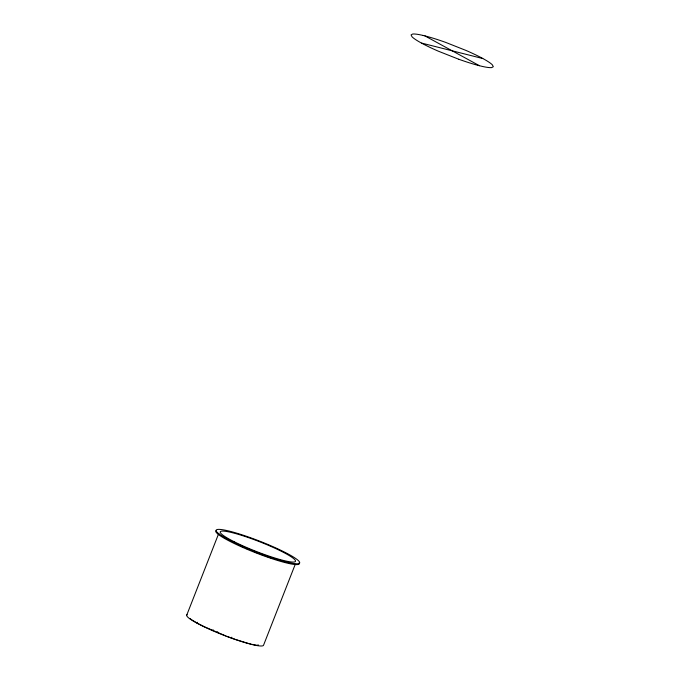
<?xml version="1.0" encoding="UTF-8"?>
<svg xmlns="http://www.w3.org/2000/svg" width="680" height="680" viewBox="0 0 680 680"><rect width="100%" height="100%" fill="white"/><g stroke="black" fill="none" stroke-linecap="round" stroke-linejoin="round"><path stroke-width="1.02" d="M186.685 615.264L218.73 533.477M225.845 635.936L204.374 626.764L197.225 623.118L197.548 622.285M212.831 630.632L213.155 629.808M217.387 632.57L217.71 631.745M226.788 636.302L231.48 638.035L231.812 637.211M258.085 644.64L257.762 645.473L252.076 644.376M295.264 564.289L263.602 645.082A41.267 5.244 21.4 0 1 221.918 634.534A41.267 5.244 21.4 0 1 187.085 614.712M423.019 35.436L426.887 36.414A45.016 5.721 21.4 0 1 445.646 42.381L466.021 50.447A43.103 5.474 21.4 0 1 492.329 64.821L493.315 66.7L491.733 67.584A45.016 5.721 21.4 0 1 481.355 66.189L477.496 65.221M421.642 43.095L482.74 58.531M249.441 643.713L251.2 644.156M248.565 643.492L236.088 639.65M231.48 638.035L235.161 639.327M458.737 59.245L438.353 51.187A43.103 5.474 21.4 0 1 412.046 36.805L411.06 34.927L412.649 34.042A45.016 5.721 21.4 0 1 423.019 35.436M424.949 35.921L479.425 65.705M197.225 623.118L191.828 619.905M189.898 618.537L191.182 619.446M272.391 558.297A41.267 5.244 21.4 0 1 269.671 557.396M267.826 556.767A41.267 5.244 21.4 0 1 265.004 555.781M264.061 555.441A41.267 5.244 21.4 0 1 260.219 554.038M257.329 552.933A41.267 5.244 21.4 0 1 254.43 551.803M248.701 549.465A41.267 5.244 21.4 0 1 245.905 548.275M244.077 547.485A41.267 5.244 21.4 0 1 240.525 545.887M299.157 562.76A44.855 5.704 21.4 0 1 256.7 553.18A44.855 5.704 21.4 0 1 216.214 530.604M477.564 65.237A45.016 5.721 21.4 0 1 458.813 59.262M231.923 541.382A44.855 5.704 21.4 0 0 299.268 563.38A44.855 5.704 21.4 0 0 242.513 534.973A44.855 5.704 21.4 0 0 231.923 541.382M234.524 541.9A40.367 5.125 21.4 0 0 295.128 561.697A40.367 5.125 21.4 0 0 244.052 536.137A40.367 5.125 21.4 0 0 234.524 541.9"/></g></svg>
